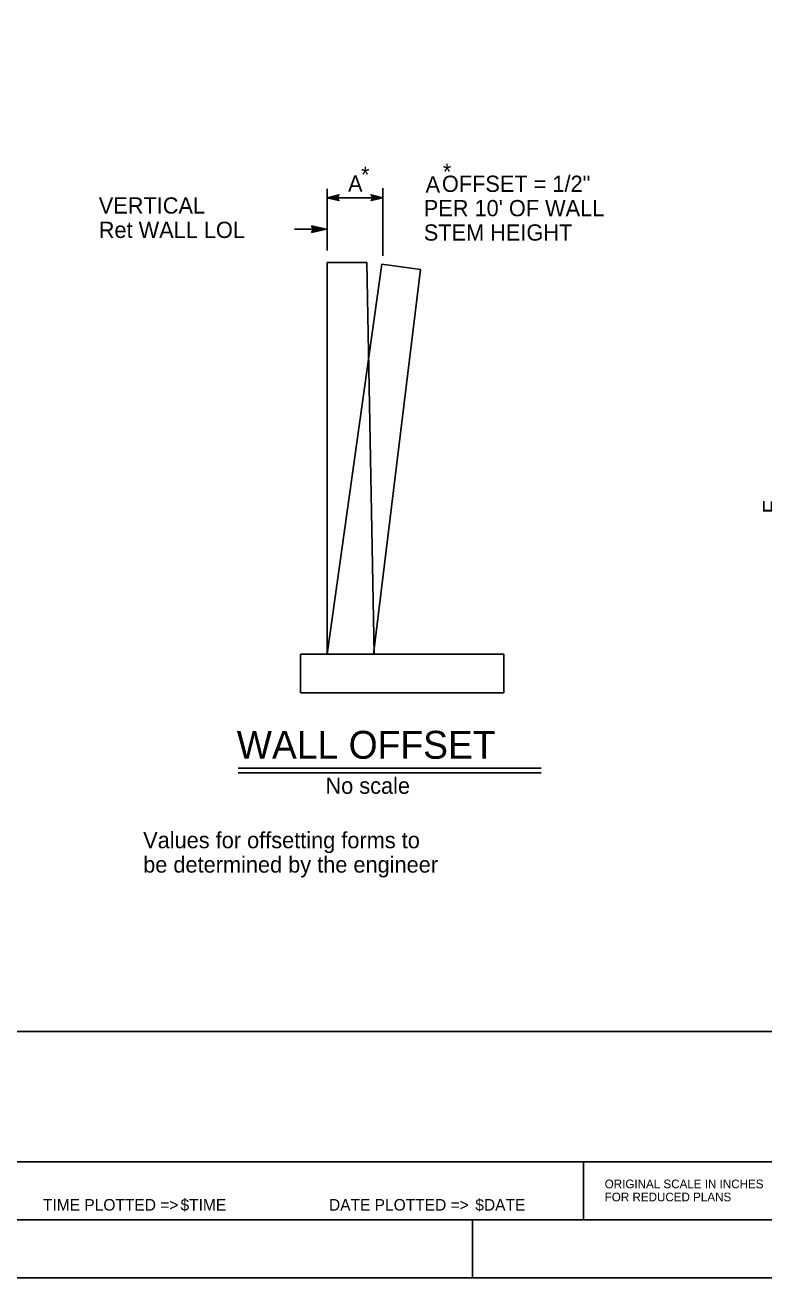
# Model space of a CAD drawing. Extents: x 0 to 90.7, y 0 to 58.7.
# Drawn here: x 27.72 to 44.69, y 0 to 28.79 of the extents above; entities that cross this region are included whole.
import ezdxf

# ---------------------------------------------------------------- set-up
doc = ezdxf.new("R2010")
doc.units = 0
for name, color, linetype in [('10 Sheet Format', 7, 'Continuous'), ('210 Border', 7, 'Continuous'), ('212 Leaders and Dim Lines', 7, 'Continuous'), ('214 Text and Titles', 7, 'Continuous'), ('240 Concrete', 7, 'Continuous')]:
    doc.layers.add(name, color=color, linetype=linetype)

msp = doc.modelspace()

# ---------------------------------------------------------------- linework, layer by layer
at = {"layer": '10 Sheet Format'}
msp.add_lwpolyline([(0, 0), (90.667, 0), (90.667, 58.667), (0, 58.667)], close=True, dxfattribs=at)
at = {"layer": '210 Border'}
for p, q in [((89.333, 5.667), (2.667, 5.667)), ((89.333, 2.667), (2.667, 2.667)), ((40.547, 2.667), (40.547, 1.333)), ((89.333, 1.333), (2.667, 1.333)), ((38, 1.333), (38, 0))]:
    msp.add_line(p, q, dxfattribs=at)
at = {"layer": '212 Leaders and Dim Lines'}
for p, q in [((34.66, 23.616), (34.66, 25.033)), ((34.66, 24.827), (35.942, 24.827)), ((35.942, 23.488), (35.942, 25.045)), ((33.909, 24.1), (34.647, 24.1)), ((34.346, 24.1), (34.3, 24.177)), ((34.3, 24.177), (34.3, 24.177)), ((34.3, 24.177), (34.647, 24.1)), ((34.647, 24.1), (34.3, 24.023)), ((34.3, 24.023), (34.346, 24.1)), ((34.3, 24.023), (34.3, 24.023)), ((34.312, 24.157), (34.567, 24.1)), ((34.567, 24.1), (34.313, 24.044)), ((34.487, 24.1), (34.324, 24.064)), ((34.326, 24.136), (34.487, 24.1)), ((34.336, 24.116), (34.407, 24.1)), ((34.407, 24.1), (34.337, 24.084)), ((34.647, 24.1), (34.647, 24.1))]:
    msp.add_line(p, q, dxfattribs=at)
for points in [[(34.66, 24.827), (34.93, 24.759), (34.886, 24.827), (34.93, 24.894), (34.66, 24.827)], [(34.708, 24.827), (34.904, 24.778), (34.872, 24.827), (34.904, 24.876), (34.708, 24.827)], [(34.749, 24.827), (34.882, 24.793), (34.86, 24.827), (34.882, 24.86), (34.749, 24.827)], [(34.782, 24.827), (34.864, 24.806), (34.85, 24.827), (34.864, 24.848), (34.782, 24.827)], [(34.784, 24.835), (34.844, 24.82), (34.84, 24.827), (34.844, 24.834), (34.784, 24.818)], [(35.942, 24.827), (35.672, 24.894), (35.717, 24.827), (35.672, 24.759), (35.942, 24.827)], [(35.894, 24.827), (35.698, 24.876), (35.731, 24.827), (35.698, 24.778), (35.894, 24.827)], [(35.854, 24.827), (35.72, 24.86), (35.743, 24.827), (35.72, 24.793), (35.854, 24.827)], [(35.821, 24.827), (35.739, 24.848), (35.752, 24.827), (35.739, 24.806), (35.821, 24.827)], [(35.818, 24.818), (35.758, 24.834), (35.762, 24.827), (35.758, 24.82), (35.818, 24.835)]]:
    msp.add_lwpolyline(points, dxfattribs=at)
at = {"layer": '214 Text and Titles'}
for p, q in [((32.62, 11.714), (39.577, 11.714)), ((32.62, 11.61), (39.577, 11.61))]:
    msp.add_line(p, q, dxfattribs=at)
at = {"layer": '240 Concrete'}
for p, q in [((34.66, 23.337), (35.574, 23.337)), ((34.66, 14.337), (34.66, 23.337)), ((35.574, 23.337), (35.741, 14.337)), ((34.66, 14.337), (35.92, 23.302)), ((36.803, 23.178), (35.727, 14.337)), ((35.92, 23.302), (36.803, 23.178)), ((34.053, 13.449), (34.053, 14.337)), ((34.053, 14.337), (38.719, 14.337)), ((38.719, 13.449), (38.719, 14.337)), ((34.053, 13.449), (38.719, 13.449))]:
    msp.add_line(p, q, dxfattribs=at)

# ---------------------------------------------------------------- texts
at = {"layer": '10 Sheet Format'}
for s, height, p in [('TIME PLOTTED =>', 0.26667, (28.134, 1.547)), ('$TIME', 0.2667, (31.293, 1.547)), ('DATE PLOTTED =>', 0.26667, (34.703, 1.547)), ('$DATE', 0.2667, (38.064, 1.547))]:
    msp.add_text(s, height=height, dxfattribs=at).set_placement(p)
at = {"layer": '210 Border'}
for s, p in [('ORIGINAL SCALE IN INCHES', (41.037, 2.061)), ('FOR REDUCED PLANS', (41.037, 1.761))]:
    msp.add_text(s, height=0.1995, dxfattribs=at).set_placement(p)
at = {"layer": '212 Leaders and Dim Lines'}
msp.add_text('F', height=0.373, rotation=90, dxfattribs=at).set_placement((45.042, 17.571))
at = {"layer": '214 Text and Titles'}
for s, height, p in [('*', 0.373, (35.44, 25.17)), ('   OFFSET = 1/2"', 0.37333, (36.881, 24.96)), ('*', 0.373, (37.319, 25.238)), ('A', 0.373, (35.142, 24.965)), ('A', 0.373, (36.922, 24.945)), ('VERTICAL', 0.3733, (29.416, 24.461)), ("PER 10' OF WALL", 0.37333, (36.881, 24.4)), ('Ret WALL LOL', 0.37333, (29.416, 23.901)), ('STEM HEIGHT', 0.37333, (36.881, 23.84)), ('WALL OFFSET', 0.64008, (32.586, 11.933)), ('No scale', 0.3733, (34.623, 11.127)), ('Values for offsetting forms to ', 0.37333, (30.436, 9.875)), ('be determined by the engineer ', 0.37333, (30.436, 9.315))]:
    msp.add_text(s, height=height, dxfattribs=at).set_placement(p)

doc.saveas('drawing.dxf')
